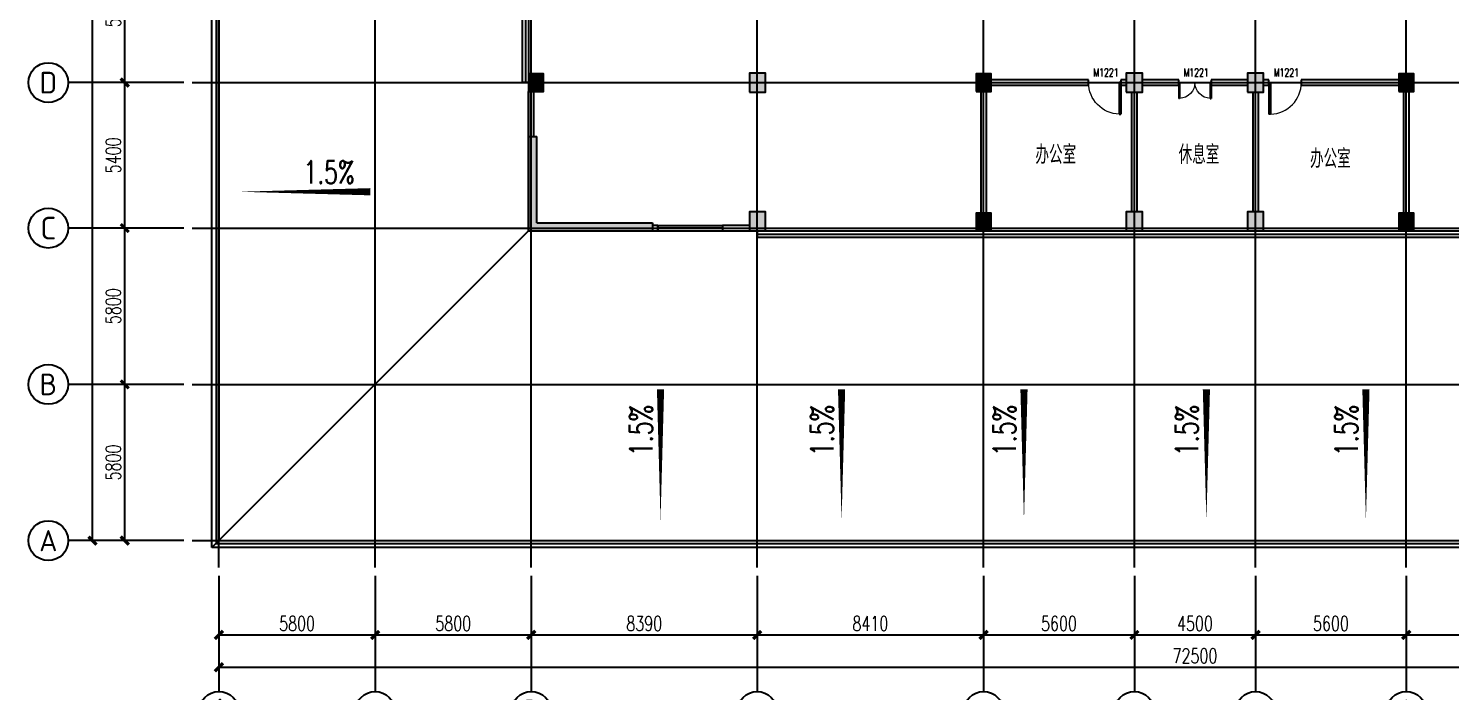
# Model space of a CAD drawing. Extents: x -1 to 1050000, y -900000 to 0.
# Drawn here: x 435614 to 488434, y -329513 to -304903 of the extents above; entities that cross this region are included whole.
import ezdxf
from ezdxf.enums import TextEntityAlignment as Align

# ---------------------------------------------------------------- set-up
doc = ezdxf.new("R2010")
doc.units = 0
doc.header["$LTSCALE"] = 1000
doc.header["$MEASUREMENT"] = 0
for name, color, linetype in [('AXIS', 3, 'Continuous'), ('AXIS_TEXT', 7, 'Continuous'), ('Canopy', 100, 'Continuous'), ('COLUMN', 9, 'Continuous'), ('CURTWALL', 4, 'Continuous'), ('DIM_SYMB', 3, 'Continuous'), ('PUB_HATCH', 8, 'Continuous'), ('PUB_TEXT', 7, 'Continuous'), ('ROOF', 4, 'Continuous'), ('Text', 7, 'Continuous'), ('WALL', 9, 'Continuous'), ('WINDOW', 4, 'Continuous'), ('WINDOW_TEXT', 7, 'Continuous')]:
    doc.layers.add(name, color=color, linetype=linetype)
doc.layers.add('DOTE', color=1, linetype='Continuous', plot=False)
doc.styles.add('_TCH_AXIS', font='tssdeng.shx', dxfattribs={"bigfont": 'GBCBIG.shx'})
doc.styles.add('_TCH_DIM', font='SIMPLEX', dxfattribs={"bigfont": 'GBCBIG'})
doc.styles.add('_TCH_DIM_T3', font='SIMPLEX', dxfattribs={"width": 0.705882, "bigfont": 'GBCBIG'})
doc.styles.add('_TCH_WINDOW', font='SIMPLEX', dxfattribs={"bigfont": 'GBCBIG'})
doc.styles.add('COMPLEX', font='COMPLEX')
doc.styles.get("Standard").update_dxf_attribs({"font": 'gbenor.shx', "bigfont": 'gbcbig.shx'})
doc.dimstyles.new('_TCH_ARCH&&100', dxfattribs={"dimtxt": 297.5, "dimasz": 100, "dimexe": 250, "dimexo": 300, "dimgap": 126.25, "dimtad": 1, "dimdec": 0, "dimzin": 0, "dimdsep": 46, "dimtxsty": '_TCH_DIM_T3', "dimblk": 'ARCHTICK', "dimcen": 0.09, "dimclrt": 7, "dimazin": 2, "dimtfac": 1, "dimtdec": 0, "dimtix": 1, "dimtmove": 2, "dimatfit": 3, "dimfxl": 1, "dimtolj": 1, "dimtzin": 0, "dimarcsym": 0})

# ---------------------------------------------------------------- blocks, each defined once
blk = doc.blocks.new('_ArchTick')
at = {"color": 0, "linetype": 'ByBlock', "const_width": 0.4}
blk.add_lwpolyline([(-0.5, -0.5), (0.5, 0.5)], dxfattribs=at)
blk = doc.blocks.new('*D353')
at = {"layer": 'AXIS', "color": 0, "lineweight": -2, "transparency": 16777216}
for p, q in [((442691, -325213), (442691, -327663)), ((448491, -325213), (448491, -327663)), ((442691, -327413), (448491, -327413))]:
    blk.add_line(p, q, dxfattribs=at)
at = {"layer": 'Defpoints', "color": 0, "transparency": 16777216}
for p in [(442691, -324913), (448491, -324913), (448491, -327413)]:
    blk.add_point(p, dxfattribs=at)
at = {"layer": 'AXIS', "color": 0, "lineweight": -2, "transparency": 16777216, "xscale": 300, "yscale": 300, "zscale": 300, "rotation": 180}
blk.add_blockref('_ArchTick', (442691, -327413), dxfattribs=at)
at = {"layer": 'AXIS', "color": 0, "lineweight": -2, "transparency": 16777216, "xscale": 300, "yscale": 300, "zscale": 300}
blk.add_blockref('_ArchTick', (448491, -327413), dxfattribs=at)
at = {"layer": 'AXIS', "color": 7, "transparency": 16777216, "insert": (445591, -326988), "char_height": 550, "attachment_point": 5, "style": '_TCH_DIM_T3'}
blk.add_mtext('\\A1;5800', dxfattribs=at)
blk = doc.blocks.new('*D354')
at = {"layer": 'AXIS', "color": 0, "lineweight": -2, "transparency": 16777216}
for p, q in [((448491, -325213), (448491, -327663)), ((454291, -325213), (454291, -327663)), ((448491, -327413), (454291, -327413))]:
    blk.add_line(p, q, dxfattribs=at)
at = {"layer": 'Defpoints', "color": 0, "transparency": 16777216}
for p in [(448491, -324913), (454291, -324913), (454291, -327413)]:
    blk.add_point(p, dxfattribs=at)
at = {"layer": 'AXIS', "color": 0, "lineweight": -2, "transparency": 16777216, "xscale": 300, "yscale": 300, "zscale": 300, "rotation": 180}
blk.add_blockref('_ArchTick', (448491, -327413), dxfattribs=at)
at = {"layer": 'AXIS', "color": 0, "lineweight": -2, "transparency": 16777216, "xscale": 300, "yscale": 300, "zscale": 300}
blk.add_blockref('_ArchTick', (454291, -327413), dxfattribs=at)
at = {"layer": 'AXIS', "color": 7, "transparency": 16777216, "insert": (451391, -326988), "char_height": 550, "attachment_point": 5, "style": '_TCH_DIM_T3'}
blk.add_mtext('\\A1;5800', dxfattribs=at)
blk = doc.blocks.new('*D377')
at = {"layer": 'AXIS', "color": 0, "lineweight": -2, "transparency": 16777216}
for p, q in [((454291, -325213), (454291, -327663)), ((462680, -325213), (462680, -327663)), ((454291, -327413), (462680, -327413))]:
    blk.add_line(p, q, dxfattribs=at)
at = {"layer": 'Defpoints', "color": 0, "transparency": 16777216}
for p in [(454291, -324913), (462680, -324913), (462680, -327413)]:
    blk.add_point(p, dxfattribs=at)
at = {"layer": 'AXIS', "color": 0, "lineweight": -2, "transparency": 16777216, "xscale": 300, "yscale": 300, "zscale": 300, "rotation": 180}
blk.add_blockref('_ArchTick', (454291, -327413), dxfattribs=at)
at = {"layer": 'AXIS', "color": 0, "lineweight": -2, "transparency": 16777216, "xscale": 300, "yscale": 300, "zscale": 300}
blk.add_blockref('_ArchTick', (462680, -327413), dxfattribs=at)
at = {"layer": 'AXIS', "color": 7, "transparency": 16777216, "insert": (458486, -326988), "char_height": 550, "attachment_point": 5, "style": '_TCH_DIM_T3'}
blk.add_mtext('\\A1;8390', dxfattribs=at)
blk = doc.blocks.new('*D378')
at = {"layer": 'AXIS', "color": 0, "lineweight": -2, "transparency": 16777216}
for p, q in [((462680, -325213), (462680, -327663)), ((471091, -325213), (471091, -327663)), ((462680, -327413), (471091, -327413))]:
    blk.add_line(p, q, dxfattribs=at)
at = {"layer": 'Defpoints', "color": 0, "transparency": 16777216}
for p in [(462680, -324913), (471091, -324913), (471091, -327413)]:
    blk.add_point(p, dxfattribs=at)
at = {"layer": 'AXIS', "color": 0, "lineweight": -2, "transparency": 16777216, "xscale": 300, "yscale": 300, "zscale": 300, "rotation": 180}
blk.add_blockref('_ArchTick', (462680, -327413), dxfattribs=at)
at = {"layer": 'AXIS', "color": 0, "lineweight": -2, "transparency": 16777216, "xscale": 300, "yscale": 300, "zscale": 300}
blk.add_blockref('_ArchTick', (471091, -327413), dxfattribs=at)
at = {"layer": 'AXIS', "color": 7, "transparency": 16777216, "insert": (466886, -326988), "char_height": 550, "attachment_point": 5, "style": '_TCH_DIM_T3'}
blk.add_mtext('\\A1;8410', dxfattribs=at)
blk = doc.blocks.new('*D379')
at = {"layer": 'AXIS', "color": 0, "lineweight": -2, "transparency": 16777216}
for p, q in [((471091, -325213), (471091, -327663)), ((476691, -325213), (476691, -327663)), ((471091, -327413), (476691, -327413))]:
    blk.add_line(p, q, dxfattribs=at)
at = {"layer": 'Defpoints', "color": 0, "transparency": 16777216}
for p in [(471091, -324913), (476691, -324913), (476691, -327413)]:
    blk.add_point(p, dxfattribs=at)
at = {"layer": 'AXIS', "color": 0, "lineweight": -2, "transparency": 16777216, "xscale": 300, "yscale": 300, "zscale": 300, "rotation": 180}
blk.add_blockref('_ArchTick', (471091, -327413), dxfattribs=at)
at = {"layer": 'AXIS', "color": 0, "lineweight": -2, "transparency": 16777216, "xscale": 300, "yscale": 300, "zscale": 300}
blk.add_blockref('_ArchTick', (476691, -327413), dxfattribs=at)
at = {"layer": 'AXIS', "color": 7, "transparency": 16777216, "insert": (473891, -326988), "char_height": 550, "attachment_point": 5, "style": '_TCH_DIM_T3'}
blk.add_mtext('\\A1;5600', dxfattribs=at)
blk = doc.blocks.new('*D380')
at = {"layer": 'AXIS', "color": 0, "lineweight": -2, "transparency": 16777216}
for p, q in [((476691, -325213), (476691, -327663)), ((481191, -325213), (481191, -327663)), ((476691, -327413), (481191, -327413))]:
    blk.add_line(p, q, dxfattribs=at)
at = {"layer": 'Defpoints', "color": 0, "transparency": 16777216}
for p in [(476691, -324913), (481191, -324913), (481191, -327413)]:
    blk.add_point(p, dxfattribs=at)
at = {"layer": 'AXIS', "color": 0, "lineweight": -2, "transparency": 16777216, "xscale": 300, "yscale": 300, "zscale": 300, "rotation": 180}
blk.add_blockref('_ArchTick', (476691, -327413), dxfattribs=at)
at = {"layer": 'AXIS', "color": 0, "lineweight": -2, "transparency": 16777216, "xscale": 300, "yscale": 300, "zscale": 300}
blk.add_blockref('_ArchTick', (481191, -327413), dxfattribs=at)
at = {"layer": 'AXIS', "color": 7, "transparency": 16777216, "insert": (478941, -326988), "char_height": 550, "attachment_point": 5, "style": '_TCH_DIM_T3'}
blk.add_mtext('\\A1;4500', dxfattribs=at)
blk = doc.blocks.new('*D381')
at = {"layer": 'AXIS', "color": 0, "lineweight": -2, "transparency": 16777216}
for p, q in [((481191, -325213), (481191, -327663)), ((486791, -325213), (486791, -327663)), ((481191, -327413), (486791, -327413))]:
    blk.add_line(p, q, dxfattribs=at)
at = {"layer": 'Defpoints', "color": 0, "transparency": 16777216}
for p in [(481191, -324913), (486791, -324913), (486791, -327413)]:
    blk.add_point(p, dxfattribs=at)
at = {"layer": 'AXIS', "color": 0, "lineweight": -2, "transparency": 16777216, "xscale": 300, "yscale": 300, "zscale": 300, "rotation": 180}
blk.add_blockref('_ArchTick', (481191, -327413), dxfattribs=at)
at = {"layer": 'AXIS', "color": 0, "lineweight": -2, "transparency": 16777216, "xscale": 300, "yscale": 300, "zscale": 300}
blk.add_blockref('_ArchTick', (486791, -327413), dxfattribs=at)
at = {"layer": 'AXIS', "color": 7, "transparency": 16777216, "insert": (483991, -326988), "char_height": 550, "attachment_point": 5, "style": '_TCH_DIM_T3'}
blk.add_mtext('\\A1;5600', dxfattribs=at)
blk = doc.blocks.new('*D382')
at = {"layer": 'AXIS', "color": 0, "lineweight": -2, "transparency": 16777216}
for p, q in [((486791, -325213), (486791, -327663)), ((495191, -325213), (495191, -327663)), ((486791, -327413), (495191, -327413))]:
    blk.add_line(p, q, dxfattribs=at)
at = {"layer": 'Defpoints', "color": 0, "transparency": 16777216}
for p in [(486791, -324913), (495191, -324913), (495191, -327413)]:
    blk.add_point(p, dxfattribs=at)
at = {"layer": 'AXIS', "color": 0, "lineweight": -2, "transparency": 16777216, "xscale": 300, "yscale": 300, "zscale": 300, "rotation": 180}
blk.add_blockref('_ArchTick', (486791, -327413), dxfattribs=at)
at = {"layer": 'AXIS', "color": 0, "lineweight": -2, "transparency": 16777216, "xscale": 300, "yscale": 300, "zscale": 300}
blk.add_blockref('_ArchTick', (495191, -327413), dxfattribs=at)
at = {"layer": 'AXIS', "color": 7, "transparency": 16777216, "insert": (490991, -326988), "char_height": 550, "attachment_point": 5, "style": '_TCH_DIM_T3'}
blk.add_mtext('\\A1;8400', dxfattribs=at)
blk = doc.blocks.new('*D368')
at = {"layer": 'AXIS', "color": 0, "lineweight": -2, "transparency": 16777216}
for p, q in [((442691, -325613), (442691, -328863)), ((515191, -325613), (515191, -328863)), ((442691, -328613), (515191, -328613))]:
    blk.add_line(p, q, dxfattribs=at)
at = {"layer": 'Defpoints', "color": 0, "transparency": 16777216}
for p in [(442691, -325313), (515191, -325313), (515191, -328613)]:
    blk.add_point(p, dxfattribs=at)
at = {"layer": 'AXIS', "color": 0, "lineweight": -2, "transparency": 16777216, "xscale": 300, "yscale": 300, "zscale": 300, "rotation": 180}
blk.add_blockref('_ArchTick', (442691, -328613), dxfattribs=at)
at = {"layer": 'AXIS', "color": 0, "lineweight": -2, "transparency": 16777216, "xscale": 300, "yscale": 300, "zscale": 300}
blk.add_blockref('_ArchTick', (515191, -328613), dxfattribs=at)
at = {"layer": 'AXIS', "color": 7, "transparency": 16777216, "insert": (478941, -328188), "char_height": 550, "attachment_point": 5, "style": '_TCH_DIM_T3'}
blk.add_mtext('\\A1;72500', dxfattribs=at)
blk = doc.blocks.new('_AXISO')
blk.add_circle((0, 0), 0.5)
at = {"layer": 'AXIS_TEXT', "style": 'COMPLEX', "width": 1.041667}
blk.add_attdef('A', text='', height=0.56, dxfattribs=at).set_placement((-0.25, -0.28), (0.25, -0.28), align=Align.FIT)
blk = doc.blocks.new('*D369')
at = {"layer": 'AXIS', "color": 0, "lineweight": -2, "transparency": 16777216}
for p, q in [((441391, -318113), (438941, -318113)), ((439191, -323913), (439191, -318113)), ((441391, -323913), (438941, -323913))]:
    blk.add_line(p, q, dxfattribs=at)
at = {"layer": 'Defpoints', "color": 0, "transparency": 16777216}
for p in [(439191, -318113), (441691, -318113), (441691, -323913)]:
    blk.add_point(p, dxfattribs=at)
at = {"layer": 'AXIS', "color": 0, "lineweight": -2, "transparency": 16777216, "xscale": 300, "yscale": 300, "zscale": 300}
for p, rotation in [((439191, -318113), 90), ((439191, -323913), 270)]:
    blk.add_blockref('_ArchTick', p, dxfattribs=dict(at, rotation=rotation))
at = {"layer": 'AXIS', "color": 7, "transparency": 16777216, "insert": (438766, -321013), "char_height": 550, "attachment_point": 5, "rotation": 90, "style": '_TCH_DIM_T3'}
blk.add_mtext('\\A1;5800', dxfattribs=at)
blk = doc.blocks.new('*D355')
at = {"layer": 'AXIS', "color": 0, "lineweight": -2, "transparency": 16777216}
for p, q in [((441391, -312313), (438941, -312313)), ((439191, -318113), (439191, -312313)), ((441391, -318113), (438941, -318113))]:
    blk.add_line(p, q, dxfattribs=at)
at = {"layer": 'Defpoints', "color": 0, "transparency": 16777216}
for p in [(439191, -312313), (441691, -312313), (441691, -318113)]:
    blk.add_point(p, dxfattribs=at)
at = {"layer": 'AXIS', "color": 0, "lineweight": -2, "transparency": 16777216, "xscale": 300, "yscale": 300, "zscale": 300}
for p, rotation in [((439191, -312313), 90), ((439191, -318113), 270)]:
    blk.add_blockref('_ArchTick', p, dxfattribs=dict(at, rotation=rotation))
at = {"layer": 'AXIS', "color": 7, "transparency": 16777216, "insert": (438766, -315213), "char_height": 550, "attachment_point": 5, "rotation": 90, "style": '_TCH_DIM_T3'}
blk.add_mtext('\\A1;5800', dxfattribs=at)
blk = doc.blocks.new('*D356')
at = {"layer": 'AXIS', "color": 0, "lineweight": -2, "transparency": 16777216}
for p, q in [((441391, -306913), (438941, -306913)), ((439191, -312313), (439191, -306913)), ((441391, -312313), (438941, -312313))]:
    blk.add_line(p, q, dxfattribs=at)
at = {"layer": 'Defpoints', "color": 0, "transparency": 16777216}
for p in [(439191, -306913), (441691, -306913), (441691, -312313)]:
    blk.add_point(p, dxfattribs=at)
at = {"layer": 'AXIS', "color": 0, "lineweight": -2, "transparency": 16777216, "xscale": 300, "yscale": 300, "zscale": 300}
for p, rotation in [((439191, -306913), 90), ((439191, -312313), 270)]:
    blk.add_blockref('_ArchTick', p, dxfattribs=dict(at, rotation=rotation))
at = {"layer": 'AXIS', "color": 7, "transparency": 16777216, "insert": (438766, -309613), "char_height": 550, "attachment_point": 5, "rotation": 90, "style": '_TCH_DIM_T3'}
blk.add_mtext('\\A1;5400', dxfattribs=at)
blk = doc.blocks.new('*D357')
at = {"layer": 'AXIS', "color": 0, "lineweight": -2, "transparency": 16777216}
for p, q in [((441391, -301463), (438941, -301463)), ((439191, -306913), (439191, -301463)), ((441391, -306913), (438941, -306913))]:
    blk.add_line(p, q, dxfattribs=at)
at = {"layer": 'Defpoints', "color": 0, "transparency": 16777216}
for p in [(439191, -301463), (441691, -301463), (441691, -306913)]:
    blk.add_point(p, dxfattribs=at)
at = {"layer": 'AXIS', "color": 0, "lineweight": -2, "transparency": 16777216, "xscale": 300, "yscale": 300, "zscale": 300}
for p, rotation in [((439191, -301463), 90), ((439191, -306913), 270)]:
    blk.add_blockref('_ArchTick', p, dxfattribs=dict(at, rotation=rotation))
at = {"layer": 'AXIS', "color": 7, "transparency": 16777216, "insert": (438766, -304188), "char_height": 550, "attachment_point": 5, "rotation": 90, "style": '_TCH_DIM_T3'}
blk.add_mtext('\\A1;5450', dxfattribs=at)
blk = doc.blocks.new('*D361')
at = {"layer": 'AXIS', "color": 0, "lineweight": -2, "transparency": 16777216}
for p, q in [((440991, -282613), (437741, -282613)), ((437991, -323913), (437991, -282613)), ((440991, -323913), (437741, -323913))]:
    blk.add_line(p, q, dxfattribs=at)
at = {"layer": 'Defpoints', "color": 0, "transparency": 16777216}
for p in [(437991, -282613), (441291, -282613), (441291, -323913)]:
    blk.add_point(p, dxfattribs=at)
at = {"layer": 'AXIS', "color": 0, "lineweight": -2, "transparency": 16777216, "xscale": 300, "yscale": 300, "zscale": 300}
for p, rotation in [((437991, -282613), 90), ((437991, -323913), 270)]:
    blk.add_blockref('_ArchTick', p, dxfattribs=dict(at, rotation=rotation))
at = {"layer": 'AXIS', "color": 7, "transparency": 16777216, "insert": (437566, -303263), "char_height": 550, "attachment_point": 5, "rotation": 90, "style": '_TCH_DIM_T3'}
blk.add_mtext('\\A1;41300', dxfattribs=at)
blk = doc.blocks.new('_FZH')
blk.add_lwpolyline([(-0.5, -0.5), (0.5, -0.5), (0.5, 0.5), (-0.5, 0.5)], close=True)
at = {"layer": 'PUB_HATCH'}
blk.add_solid([(-0.5, -0.5), (0.5, -0.5), (-0.5, 0.5), (0.5, 0.5)], dxfattribs=at)
blk = doc.blocks.new('$DorLib2D$00000001')
for p, q in [((0.45, 0.975), (0.5, 0.975)), ((0.45, 0), (0.45, 0.975)), ((0.5, 0), (0.5, 0.975)), ((0.5, 0), (0.45, 0))]:
    blk.add_line(p, q)
at = {"lineweight": 13}
blk.add_arc((0.475, 0), 0.975, 91.4693, 180, dxfattribs=at)
blk = doc.blocks.new('$DorLib2D$00000002')
for p, q in [((-0.5, 0), (-0.5, 0.4875)), ((-0.475, 0.4875), (-0.5, 0.4875)), ((-0.475, 0), (-0.475, 0.4875)), ((0.475, 0), (0.475, 0.4875)), ((0.475, 0.4875), (0.5, 0.4875)), ((0.5, 0), (0.5, 0.4875)), ((-0.5, 0), (-0.475, 0)), ((0.5, 0), (0.475, 0))]:
    blk.add_line(p, q)
at = {"lineweight": 13}
for centre, start, end in [((-0.4875, 0), 0, 88.53072), ((0.4875, 0), 91.46928, 180)]:
    blk.add_arc(centre, 0.4875, start, end, dxfattribs=at)
blk = doc.blocks.new('$WINLIB2D$00000002')
at = {"color": 0}
for points in [[(-0.5, 0.5), (0.5, 0.5)], [(-0.5, 0.5), (-0.5, -0.5)], [(0.5, 0.5), (0.5, -0.5)], [(0.5, 0), (-0.5, 0)], [(-0.5, -0.5), (0.5, -0.5)]]:
    blk.add_lwpolyline(points, dxfattribs=at)

msp = doc.modelspace()

# ---------------------------------------------------------------- hatches: boundary and pattern name
at = {"layer": 'PUB_HATCH'}
for points in [[(454190.6, -312413.25), (454490.6, -312113.25), (454490.6, -308913.25), (454190.6, -308913.25)], [(454490.6, -312113.25), (454190.6, -312413.25), (458790.6, -312413.25), (458790.6, -312113.25)]]:
    msp.add_hatch(color=256, dxfattribs=at).paths.add_polyline_path(points)

# ---------------------------------------------------------------- linework, layer by layer
at = {"layer": 'AXIS'}
for p, q in [((441090.6, -306913.25), (437090.6, -306913.25)), ((441090.6, -312313.25), (437090.6, -312313.25)), ((441090.6, -318113.25), (437090.6, -318113.25)), ((441090.6, -323913.25), (437090.6, -323913.25)), ((442690.6, -325513.25), (442690.6, -329513.25)), ((448490.6, -325513.25), (448490.6, -329513.25)), ((454290.6, -325513.25), (454290.6, -329513.25)), ((462680.48, -325513.25), (462680.48, -329513.25)), ((471090.6, -325513.25), (471090.6, -329513.25)), ((476690.6, -325513.25), (476690.6, -329513.25)), ((481190.6, -325513.25), (481190.6, -329513.25)), ((486790.6, -325513.25), (486790.6, -329513.25))]:
    msp.add_line(p, q, dxfattribs=at)
at = {"layer": 'Canopy'}
msp.add_point((454290.6, -312313.25), dxfattribs=at)
at = {"layer": 'CURTWALL'}
for p, q in [((453950.6, -288013.25), (453950.6, -306913.25)), ((454070.6, -288013.25), (454070.6, -306913.25)), ((454190.6, -288013.25), (454190.6, -306913.25)), ((454190.6, -306913.25), (453950.6, -306913.25)), ((462680.48, -312413.25), (495190.6, -312413.25)), ((462680.48, -312413.25), (462680.48, -312653.25)), ((462680.48, -312533.25), (495190.6, -312533.25)), ((462680.48, -312653.25), (495190.6, -312653.25))]:
    msp.add_line(p, q, dxfattribs=at)
at = {"layer": 'DIM_SYMB'}
for points in [[(449310.6, -310963.25, 0, 0, 0), (443430.6, -310963.25, 0, 266.67, 0), (448310.6, -310963.25, 0, 0, 0)], [(459090.6, -317293.25, 0, 0, 0), (459090.6, -323173.25, 0, 266.67, 0), (459090.6, -318293.25, 0, 0, 0)], [(465815.6, -317293.25, 0, 0, 0), (465815.6, -323173.25, 0, 266.67, 0), (465815.6, -318293.25, 0, 0, 0)], [(472590.6, -317293.25, 0, 0, 0), (472590.6, -323173.25, 0, 266.67, 0), (472590.6, -318293.25, 0, 0, 0)], [(479365.6, -317293.25, 0, 0, 0), (479365.6, -323173.25, 0, 266.67, 0), (479365.6, -318293.25, 0, 0, 0)], [(485290.6, -317293.25, 0, 0, 0), (485290.6, -323173.25, 0, 266.67, 0), (485290.6, -318293.25, 0, 0, 0)]]:
    msp.add_lwpolyline(points, format="xyseb", dxfattribs=at)
at = {"layer": 'DOTE'}
for p, q in [((442690.6, -324913.25), (442690.6, -281613.25)), ((448490.6, -324913.25), (448490.6, -281613.25)), ((454290.6, -324913.25), (454290.6, -281613.25)), ((462680.48, -324913.25), (462680.48, -281613.25)), ((471090.6, -324913.25), (471090.6, -281613.25)), ((476690.6, -324913.25), (476690.6, -281613.25)), ((481190.6, -324913.25), (481190.6, -281613.25)), ((486790.6, -324913.25), (486790.6, -281613.25)), ((441690.6, -306913.25), (516190.6, -306913.25)), ((441690.6, -312313.25), (516190.6, -312313.25)), ((441690.6, -318113.25), (516190.6, -318113.25)), ((441690.6, -323913.25), (516190.6, -323913.25))]:
    msp.add_line(p, q, dxfattribs=at)
at = {"layer": 'ROOF'}
for p, q in [((442430.6, -324173.25), (442430.6, -282513.25)), ((454190.6, -301788.25), (454190.6, -306588.25)), ((454190.6, -307238.25), (454190.6, -312413.25)), ((442430.6, -324173.25), (454190.6, -312413.25)), ((454190.6, -312413.25), (462390.6, -312413.25)), ((462990.6, -312413.25), (470815.6, -312413.25)), ((471365.6, -312413.25), (476390.6, -312413.25)), ((476990.6, -312413.25), (480890.6, -312413.25)), ((481490.6, -312413.25), (486515.6, -312413.25)), ((487065.6, -312413.25), (494890.6, -312413.25)), ((515450.6, -324173.25), (442430.6, -324173.25))]:
    msp.add_line(p, q, dxfattribs=at)
at = {"layer": 'WALL'}
for p, q in [((442590.6, -282513.25), (442590.6, -324013.25)), ((442690.6, -282613.25), (442690.6, -323913.25)), ((474990.6, -306813.25), (471365.6, -306813.25)), ((474990.6, -307013.25), (474990.6, -306813.25)), ((476390.6, -306813.25), (476190.6, -306813.25)), ((476190.6, -306813.25), (476190.6, -307013.25)), ((478340.6, -306813.25), (476990.6, -306813.25)), ((478340.6, -307013.25), (478340.6, -306813.25)), ((480890.6, -306813.25), (479540.6, -306813.25)), ((479540.6, -306813.25), (479540.6, -307013.25)), ((481690.6, -306813.25), (481490.6, -306813.25)), ((481690.6, -307013.25), (481690.6, -306813.25)), ((486515.6, -306813.25), (482890.6, -306813.25)), ((482890.6, -306813.25), (482890.6, -307013.25)), ((454190.6, -308913.25), (454190.6, -307238.25)), ((454390.6, -308913.25), (454390.6, -307238.25)), ((470990.6, -307238.25), (470990.6, -311763.25)), ((471190.6, -307238.25), (471190.6, -311763.25)), ((471365.6, -307013.25), (474990.6, -307013.25)), ((476190.6, -307013.25), (476390.6, -307013.25)), ((476590.6, -311713.25), (476590.6, -307263.25)), ((476790.6, -311713.25), (476790.6, -307263.25)), ((476990.6, -307013.25), (478340.6, -307013.25)), ((479540.6, -307013.25), (480890.6, -307013.25)), ((481090.6, -307263.25), (481090.6, -311713.25)), ((481290.6, -307263.25), (481290.6, -311713.25)), ((481490.6, -307013.25), (481690.6, -307013.25)), ((482890.6, -307013.25), (486515.6, -307013.25)), ((486690.6, -307238.25), (486690.6, -311763.25)), ((486890.6, -307238.25), (486890.6, -311763.25)), ((454190.6, -312413.25), (454190.6, -308913.25)), ((454190.6, -308913.25), (454490.6, -308913.25)), ((454490.6, -312113.25), (454490.6, -308913.25)), ((454490.6, -312113.25), (458790.6, -312113.25)), ((458790.6, -312113.25), (458790.6, -312413.25)), ((454190.6, -312413.25), (458790.6, -312413.25)), ((458990.6, -312213.25), (458790.6, -312213.25)), ((458790.6, -312413.25), (458990.6, -312413.25)), ((458990.6, -312413.25), (458990.6, -312213.25)), ((462390.6, -312213.25), (461390.6, -312213.25)), ((461390.6, -312213.25), (461390.6, -312413.25)), ((461390.6, -312413.25), (462390.6, -312413.25)), ((442590.6, -324013.25), (515290.6, -324013.25)), ((442690.6, -323913.25), (515190.6, -323913.25))]:
    msp.add_line(p, q, dxfattribs=at)

# ---------------------------------------------------------------- block references
at = {"layer": 'AXIS'}
ref = msp.add_blockref('_AXISO', (436352.34, -306913.25), dxfattribs=dict(at, xscale=1476.510067114094, yscale=1476.510067114094, zscale=1476.510067114094))
ref.add_attrib('A', 'D', dxfattribs={"layer": 'AXIS_TEXT', "height": 803.33, "style": '_TCH_AXIS', "width": 1.503401}).set_placement((436027.19, -307314.92), (436677.5, -307314.92), align=Align.FIT)
ref = msp.add_blockref('_AXISO', (436352.34, -312313.25), dxfattribs=dict(at, xscale=1476.510067114094, yscale=1476.510067114094, zscale=1476.510067114094))
ref.add_attrib('A', 'C', dxfattribs={"layer": 'AXIS_TEXT', "height": 841.04, "style": '_TCH_AXIS', "width": 1.238095}).set_placement((436051.97, -312733.77), (436652.71, -312733.77), align=Align.FIT)
ref = msp.add_blockref('_AXISO', (436352.34, -318113.25), dxfattribs=dict(at, xscale=1476.510067114094, yscale=1476.510067114094, zscale=1476.510067114094))
ref.add_attrib('A', 'B', dxfattribs={"layer": 'AXIS_TEXT', "height": 803.33, "style": '_TCH_AXIS', "width": 1.503401}).set_placement((436027.19, -318514.92), (436677.5, -318514.92), align=Align.FIT)
ref = msp.add_blockref('_AXISO', (436352.34, -323913.25), dxfattribs=dict(at, xscale=1476.510067114094, yscale=1476.510067114094, zscale=1476.510067114094))
ref.add_attrib('A', 'A', dxfattribs={"layer": 'AXIS_TEXT', "height": 784.74, "style": '_TCH_AXIS', "width": 1.392857}).set_placement((436016.03, -324305.62), (436688.66, -324305.62), align=Align.FIT)
ref = msp.add_blockref('_AXISO', (442690.6, -330251.51), dxfattribs=dict(at, xscale=1476.510067114094, yscale=1476.510067114094, zscale=1476.510067114094))
ref.add_attrib('A', '1', dxfattribs={"layer": 'AXIS_TEXT', "height": 949.99, "style": '_TCH_AXIS', "width": 2.228571}).set_placement((442487.03, -330726.5), (442894.17, -330726.5), align=Align.FIT)
ref = msp.add_blockref('_AXISO', (448490.6, -330251.51), dxfattribs=dict(at, xscale=1476.510067114094, yscale=1476.510067114094, zscale=1476.510067114094))
ref.add_attrib('A', '2', dxfattribs={"layer": 'AXIS_TEXT', "height": 859.97, "style": '_TCH_AXIS', "width": 1.238095}).set_placement((448203.94, -330681.49), (448777.25, -330681.49), align=Align.FIT)
ref = msp.add_blockref('_AXISO', (454290.6, -330251.51), dxfattribs=dict(at, xscale=1476.510067114094, yscale=1476.510067114094, zscale=1476.510067114094))
ref.add_attrib('A', '3', dxfattribs={"layer": 'AXIS_TEXT', "height": 859.97, "style": '_TCH_AXIS', "width": 1.238095}).set_placement((454003.94, -330681.49), (454577.25, -330681.49), align=Align.FIT)
ref = msp.add_blockref('_AXISO', (462680.48, -330251.51), dxfattribs=dict(at, xscale=1476.510067114094, yscale=1476.510067114094, zscale=1476.510067114094))
ref.add_attrib('A', '4', dxfattribs={"layer": 'AXIS_TEXT', "height": 822.12, "style": '_TCH_AXIS', "width": 1.320635}).set_placement((462367.29, -330662.57), (462993.68, -330662.57), align=Align.FIT)
ref = msp.add_blockref('_AXISO', (471090.6, -330251.51), dxfattribs=dict(at, xscale=1476.510067114094, yscale=1476.510067114094, zscale=1476.510067114094))
ref.add_attrib('A', '5', dxfattribs={"layer": 'AXIS_TEXT', "height": 859.97, "style": '_TCH_AXIS', "width": 1.238095}).set_placement((470803.94, -330681.49), (471377.25, -330681.49), align=Align.FIT)
ref = msp.add_blockref('_AXISO', (476690.6, -330251.51), dxfattribs=dict(at, xscale=1476.510067114094, yscale=1476.510067114094, zscale=1476.510067114094))
ref.add_attrib('A', '6', dxfattribs={"layer": 'AXIS_TEXT', "height": 859.97, "style": '_TCH_AXIS', "width": 1.333333}).set_placement((476403.94, -330681.49), (476977.25, -330681.49), align=Align.FIT)
ref = msp.add_blockref('_AXISO', (481190.6, -330251.51), dxfattribs=dict(at, xscale=1476.510067114094, yscale=1476.510067114094, zscale=1476.510067114094))
ref.add_attrib('A', '7', dxfattribs={"layer": 'AXIS_TEXT', "height": 859.97, "style": '_TCH_AXIS', "width": 1.238095}).set_placement((480903.94, -330681.49), (481477.25, -330681.49), align=Align.FIT)
ref = msp.add_blockref('_AXISO', (486790.6, -330251.51), dxfattribs=dict(at, xscale=1476.510067114094, yscale=1476.510067114094, zscale=1476.510067114094))
ref.add_attrib('A', '8', dxfattribs={"layer": 'AXIS_TEXT', "height": 859.97, "style": '_TCH_AXIS', "width": 1.238095}).set_placement((486503.94, -330681.49), (487077.25, -330681.49), align=Align.FIT)
at = {"layer": 'COLUMN'}
for p, xscale, yscale, zscale in [((454465.6, -306913.25), 550, 650, 650), ((462690.6, -306913.25), 600, 700, 700), ((471090.6, -306913.25), 550, 650, 650), ((476690.6, -306913.25), 600, 700, 700), ((481190.6, -306913.25), 600, 700, 700), ((486790.6, -306913.25), 550, 650, 650), ((462690.6, -312063.25), 600, 700, 700), ((471090.6, -312088.25), 550, 650, 650), ((476690.6, -312063.25), 600, 700, 700), ((481190.6, -312063.25), 600, 700, 700), ((486790.6, -312088.25), 550, 650, 650)]:
    msp.add_blockref('_FZH', p, dxfattribs=dict(at, xscale=xscale, yscale=yscale, zscale=zscale))
at = {"layer": 'WINDOW'}
ref = msp.add_blockref('$DorLib2D$00000001', (475590.6, -306913.25), dxfattribs=dict(at, xscale=1200, yscale=-1200, zscale=1200))
ref.add_attrib('A', 'M1221', (475165.6, -306687), dxfattribs={"layer": 'WINDOW_TEXT', "height": 297.5, "style": '_TCH_WINDOW', "width": 0.705882})
ref = msp.add_blockref('$DorLib2D$00000002', (478940.6, -306913.25), dxfattribs=dict(at, xscale=1200, yscale=-1200, zscale=1200))
ref.add_attrib('A', 'M1221', (478515.6, -306687), dxfattribs={"layer": 'WINDOW_TEXT', "height": 297.5, "style": '_TCH_WINDOW', "width": 0.705882})
ref = msp.add_blockref('$DorLib2D$00000001', (482290.6, -306913.25), dxfattribs=dict(at, xscale=-1200, yscale=-1200, zscale=-1200))
ref.add_attrib('A', 'M1221', (481865.6, -306687), dxfattribs={"layer": 'WINDOW_TEXT', "height": 297.5, "style": '_TCH_WINDOW', "width": 0.705882})
at = {"layer": 'WINDOW', "xscale": 2400, "yscale": 200, "zscale": 2400}
msp.add_blockref('$WINLIB2D$00000002', (460190.6, -312313.25), dxfattribs=at)

# ---------------------------------------------------------------- texts
at = {"layer": 'PUB_TEXT', "style": '_TCH_DIM', "width": 0.705882}
msp.add_text('1.5%', height=850, dxfattribs=at).set_placement((445827.74, -310663.25))
for p in [(458790.6, -320776.11), (465515.6, -320776.11), (472290.6, -320776.11), (479065.6, -320776.11), (484990.6, -320776.11)]:
    msp.add_text('1.5%', height=850, rotation=90, dxfattribs=at).set_placement(p)
at = {"layer": 'Text', "char_height": 700, "attachment_point": 5}
for s, width, insert in [('办公室', 5700, (473771.15, -309585.31)), ('休息室', 4400, (479090.6, -309585.31)), ('办公室', 5600, (483971.15, -309736.08))]:
    msp.add_mtext_dynamic_manual_height_columns(s, width=width, gutter_width=1750, heights=[0], dxfattribs=dict(at, insert=insert))

# ---------------------------------------------------------------- dimensions: what is measured, and where the dimension line sits
at = {"layer": 'AXIS'}
for p1, p2, distance, picture, middle in [((441290.6, -323913.25), (441290.6, -282613.25), 3300, '*D361', (437565.6, -303263.25)), ((441690.6, -306913.25), (441690.6, -301463.25), 2500, '*D357', (438765.6, -304188.25)), ((441690.6, -312313.25), (441690.6, -306913.25), 2500, '*D356', (438765.6, -309613.25)), ((441690.6, -318113.25), (441690.6, -312313.25), 2500, '*D355', (438765.6, -315213.25)), ((441690.6, -323913.25), (441690.6, -318113.25), 2500, '*D369', (438765.6, -321013.25)), ((442690.6, -324913.25), (448490.6, -324913.25), -2500, '*D353', (445590.6, -326988.25)), ((442690.6, -325313.25), (515190.6, -325313.25), -3300, '*D368', (478940.6, -328188.25)), ((448490.6, -324913.25), (454290.6, -324913.25), -2500, '*D354', (451390.6, -326988.25)), ((454290.6, -324913.25), (462680.48, -324913.25), -2500, '*D377', (458485.54, -326988.25)), ((462680.48, -324913.25), (471090.6, -324913.25), -2500, '*D378', (466885.54, -326988.25)), ((471090.6, -324913.25), (476690.6, -324913.25), -2500, '*D379', (473890.6, -326988.25)), ((476690.6, -324913.25), (481190.6, -324913.25), -2500, '*D380', (478940.6, -326988.25)), ((481190.6, -324913.25), (486790.6, -324913.25), -2500, '*D381', (483990.6, -326988.25)), ((486790.6, -324913.25), (495190.6, -324913.25), -2500, '*D382', (490990.6, -326988.25))]:
    dim = msp.add_aligned_dim(p1=p1, p2=p2, distance=distance, dimstyle='_TCH_ARCH&&100', override={"dimtxt": 550, "dimasz": 300, "dimgap": 150}, dxfattribs=at)
    dim.commit()
    dim.dimension.update_dxf_attribs({"geometry": picture, "text_midpoint": middle})

doc.saveas('drawing.dxf')
